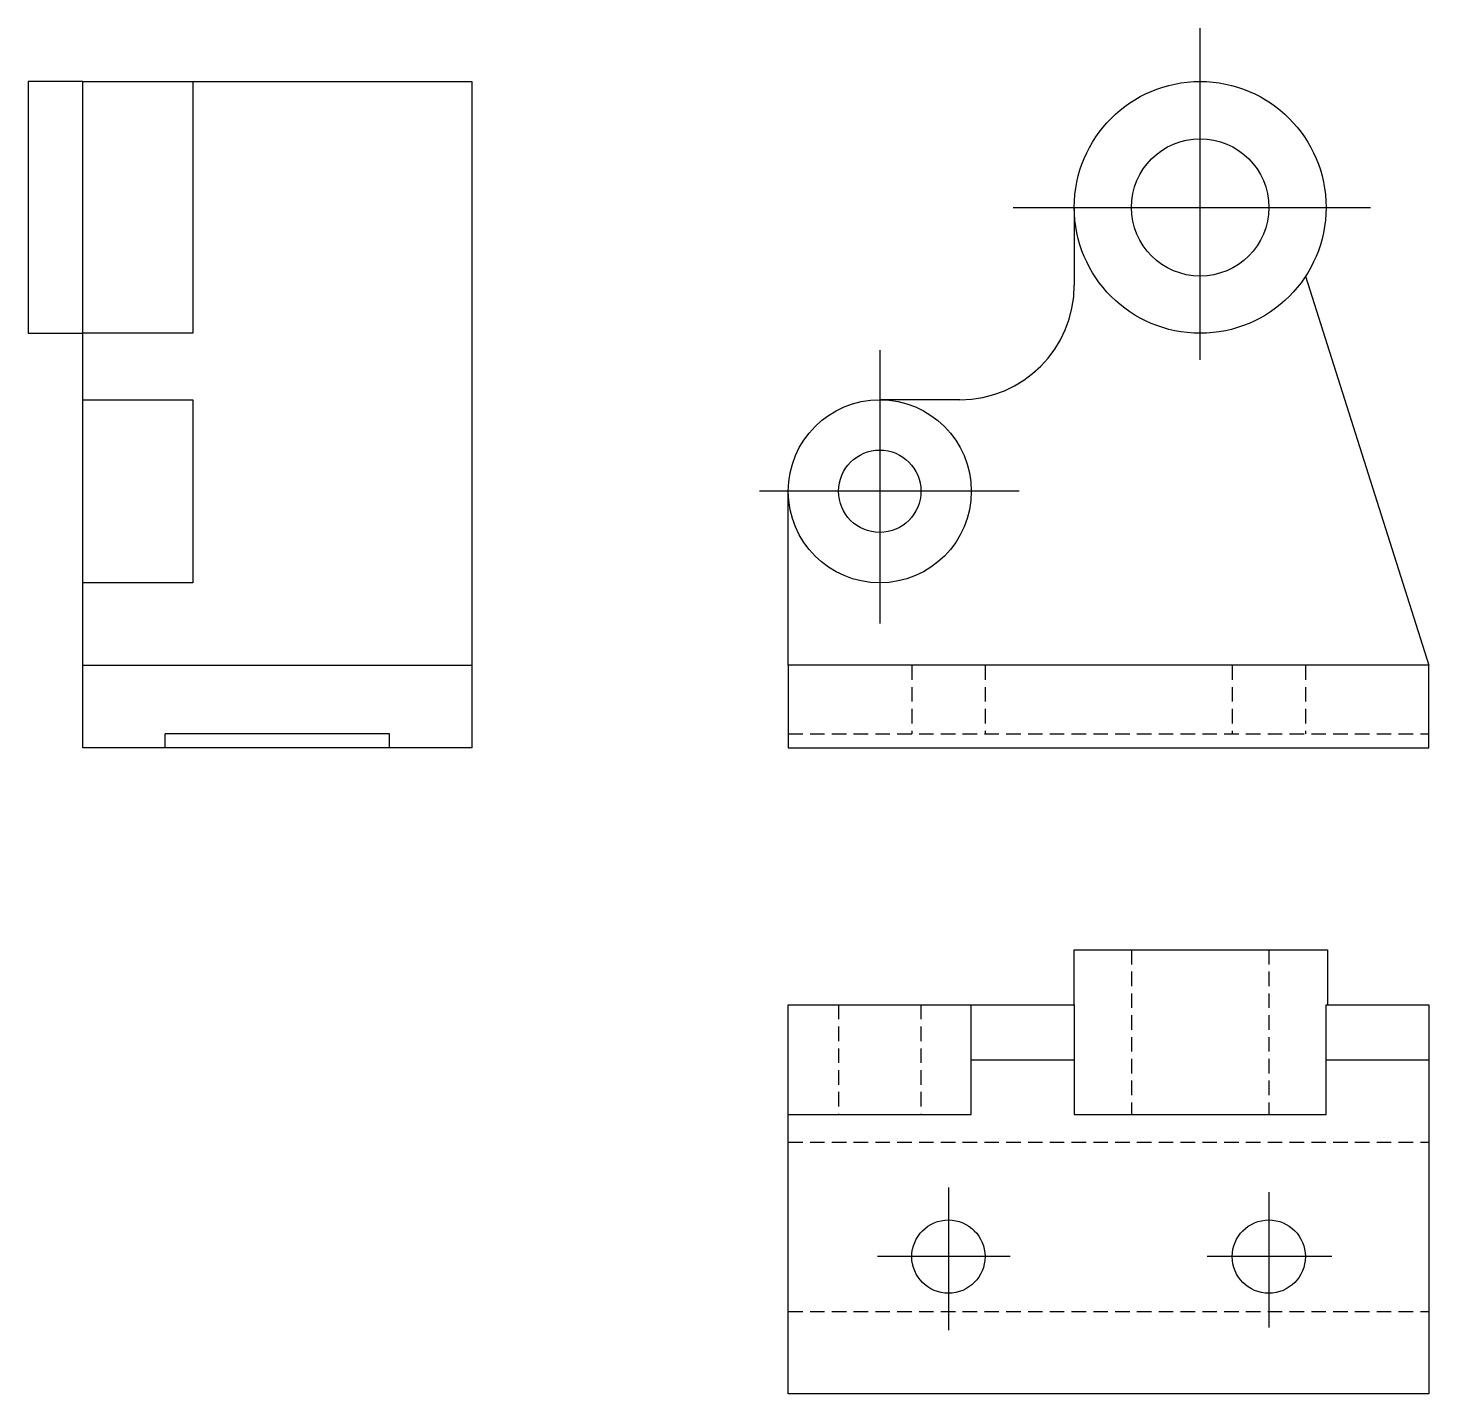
# Model space of a CAD drawing. Header units: millimetres. Extents: x 0 to 8460, y 0 to 1619.
# Drawn here: x 8153.6 to 8459.7, y 145.4 to 443.7 of the extents above; entities that cross this region are included whole.
import ezdxf

# ---------------------------------------------------------------- set-up
doc = ezdxf.new("R2010")
doc.units = ezdxf.units.MM
doc.linetypes.add('HIDDEN2', pattern=[4.7625, 3.175, -1.5875])

msp = doc.modelspace()

# ---------------------------------------------------------------- linework, layer by layer
for p, q in [((8409.686, 371.284), (8409.686, 443.74)), ((8165.582, 432.071), (8153.582, 432.071)), ((8153.582, 432.071), (8153.582, 377.071)), ((8165.582, 286.571), (8165.582, 432.071)), ((8165.582, 432.071), (8250.582, 432.071)), ((8189.582, 432.071), (8189.582, 377.071)), ((8250.582, 432.071), (8250.582, 286.571)), ((8368.796, 404.571), (8446.884, 404.571)), ((8153.582, 377.071), (8165.582, 377.071)), ((8189.582, 377.071), (8165.582, 377.071)), ((8339.686, 373.386), (8339.686, 313.681)), ((8165.582, 362.571), (8189.582, 362.571)), ((8189.582, 362.571), (8189.582, 322.571)), ((8370.175, 342.571), (8313.376, 342.571)), ((8189.582, 322.571), (8165.582, 322.571)), ((8165.582, 304.571), (8250.582, 304.571)), ((8250.582, 304.571), (8250.582, 304.571)), ((8183.582, 286.571), (8183.582, 289.571)), ((8232.582, 289.571), (8183.582, 289.571)), ((8232.582, 286.571), (8232.582, 289.571)), ((8250.582, 286.571), (8165.582, 286.571)), ((8354.686, 190.53), (8354.686, 159.39)), ((8424.686, 189.474), (8424.686, 159.918)), ((8368.213, 175.429), (8339.166, 175.429)), ((8438.454, 175.429), (8411.256, 175.429))]:
    msp.add_line(p, q)
at = {"lineweight": 30}
for p, q in [((8382.186, 404.571), (8382.186, 387.571)), ((8432.735, 389.571), (8459.686, 304.571)), ((8357.186, 362.571), (8339.686, 362.571)), ((8319.686, 304.571), (8319.686, 342.571)), ((8459.686, 304.571), (8319.686, 304.571)), ((8319.686, 304.571), (8319.686, 286.571)), ((8459.686, 286.571), (8459.686, 304.571)), ((8319.686, 286.571), (8459.686, 286.571)), ((8382.186, 242.429), (8437.492, 242.429)), ((8382.186, 230.429), (8382.186, 242.429)), ((8437.492, 242.429), (8437.492, 230.429)), ((8319.686, 230.429), (8382.186, 230.429)), ((8319.686, 145.429), (8319.686, 230.429)), ((8359.686, 206.429), (8359.686, 230.429)), ((8382.186, 230.429), (8382.186, 206.429)), ((8437.186, 206.429), (8437.186, 230.429)), ((8437.186, 230.429), (8459.686, 230.429)), ((8459.686, 230.429), (8459.686, 145.429)), ((8359.686, 218.429), (8382.186, 218.429)), ((8437.186, 218.429), (8459.686, 218.429)), ((8319.686, 206.429), (8359.686, 206.429)), ((8382.186, 206.429), (8437.186, 206.429)), ((8459.686, 145.429), (8319.686, 145.429))]:
    msp.add_line(p, q, dxfattribs=at)
at = {"linetype": 'HIDDEN2'}
for p, q in [((8346.686, 304.571), (8346.686, 289.571)), ((8362.686, 304.571), (8362.686, 289.571)), ((8416.686, 304.571), (8416.686, 289.571)), ((8432.686, 304.571), (8432.686, 289.571)), ((8319.686, 289.571), (8459.686, 289.571)), ((8394.686, 242.429), (8394.686, 206.429)), ((8424.686, 242.429), (8424.686, 206.429)), ((8330.686, 230.429), (8330.686, 206.429)), ((8348.686, 230.429), (8348.686, 206.429)), ((8319.686, 200.429), (8459.686, 200.429)), ((8319.686, 163.429), (8459.686, 163.429))]:
    msp.add_line(p, q, dxfattribs=at)
at = {"lineweight": 30}
for centre, radius in [((8409.686, 404.571), 27.5), ((8409.686, 404.571), 15), ((8339.686, 342.571), 20), ((8339.686, 342.571), 9), ((8354.686, 175.429), 8), ((8424.686, 175.429), 8)]:
    msp.add_circle(centre, radius, dxfattribs=at)
msp.add_arc((8357.186, 387.571), 25, 270, 0, dxfattribs=at)

doc.saveas('drawing.dxf')
